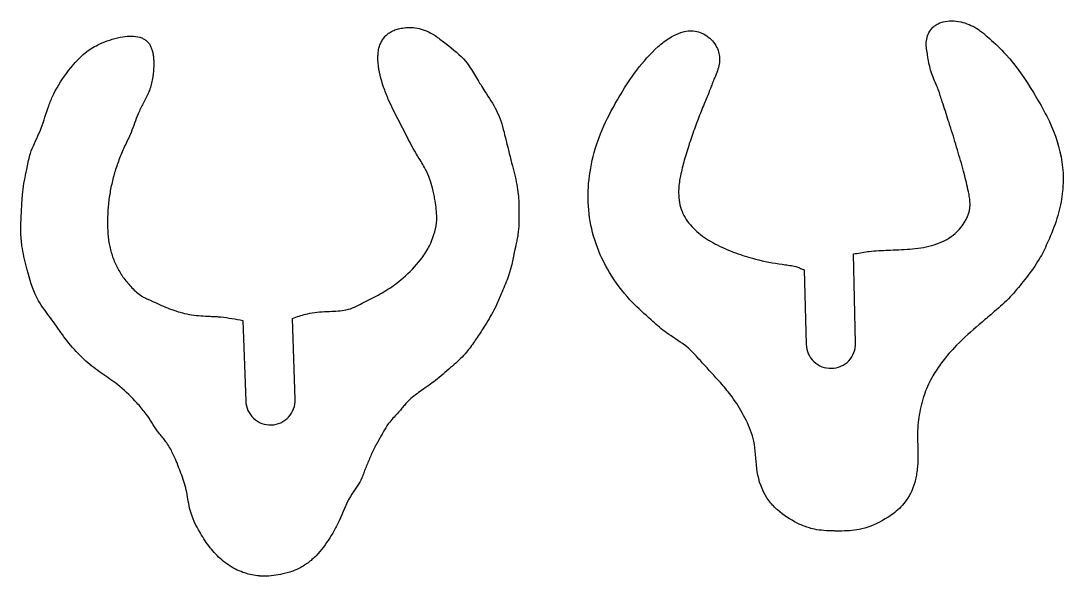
# Model space of a CAD drawing. Extents: x 0 to 940, y 0 to 559.
# Drawn here: x 125.4 to 251.9, y 10.3 to 77.7 of the extents above; entities that cross this region are included whole.
import ezdxf

# ---------------------------------------------------------------- set-up
doc = ezdxf.new("R2010")
doc.units = 0
doc.layers.add('CK_LEVEL_1', color=1, linetype='CONTINUOUS')

msp = doc.modelspace()

# ---------------------------------------------------------------- linework, layer by layer
at = {"layer": 'CK_LEVEL_1'}
for points in [[(224.75, 15.81), (224.67, 15.81), (224.59, 15.81), (224.5, 15.81), (224.42, 15.81), (224.34, 15.81), (224.26, 15.81), (224.18, 15.81), (224.1, 15.82), (224.02, 15.82), (223.73, 15.83), (223.44, 15.84), (223.16, 15.85), (222.87, 15.87), (222.58, 15.9), (222.3, 15.93), (222.02, 15.97), (221.74, 16.02), (221.46, 16.08), (221.29, 16.13), (221.12, 16.18), (220.95, 16.23), (220.78, 16.29), (220.61, 16.35), (220.45, 16.41), (220.28, 16.48), (220.11, 16.55), (219.95, 16.62), (219.63, 16.78), (219.31, 16.94), (218.99, 17.12), (218.69, 17.3), (218.38, 17.49), (218.09, 17.7), (217.8, 17.91), (217.52, 18.14), (217.25, 18.37), (217.12, 18.48), (216.99, 18.6), (216.87, 18.72), (216.74, 18.85), (216.63, 18.97), (216.51, 19.1), (216.4, 19.23), (216.29, 19.36), (216.18, 19.5), (215.94, 19.84), (215.72, 20.2), (215.52, 20.58), (215.35, 20.96), (215.2, 21.36), (215.06, 21.76), (214.95, 22.17), (214.85, 22.58), (214.78, 23), (214.72, 23.42), (214.67, 23.84), (214.63, 24.25), (214.6, 24.67), (214.57, 25.09), (214.53, 25.5), (214.48, 25.91), (214.42, 26.32), (214.35, 26.73), (214.27, 27.05), (214.18, 27.37), (214.08, 27.69), (213.96, 28.01), (213.84, 28.32), (213.71, 28.64), (213.57, 28.94), (213.43, 29.25), (213.27, 29.55), (213.12, 29.85), (212.96, 30.14), (212.8, 30.43), (212.63, 30.72), (212.46, 31), (212.28, 31.28), (212.09, 31.55), (211.9, 31.83), (211.71, 32.1), (211.56, 32.29), (211.41, 32.49), (211.26, 32.69), (211.1, 32.88), (210.94, 33.07), (210.79, 33.26), (210.62, 33.45), (210.46, 33.64), (210.3, 33.82), (210.03, 34.12), (209.76, 34.42), (209.5, 34.72), (209.23, 35.01), (208.95, 35.31), (208.68, 35.6), (208.41, 35.9), (208.14, 36.19), (207.87, 36.49), (207.7, 36.68), (207.52, 36.88), (207.34, 37.07), (207.17, 37.26), (206.99, 37.45), (206.8, 37.63), (206.62, 37.81), (206.42, 37.99), (206.23, 38.16), (205.97, 38.36), (205.7, 38.56), (205.43, 38.75), (205.15, 38.94), (204.87, 39.12), (204.59, 39.3), (204.31, 39.49), (204.04, 39.67), (203.76, 39.87), (203.55, 40.03), (203.33, 40.19), (203.12, 40.36), (202.92, 40.54), (202.71, 40.71), (202.51, 40.89), (202.31, 41.07), (202.1, 41.25), (201.9, 41.43), (201.61, 41.7), (201.32, 41.96), (201.02, 42.23), (200.73, 42.5), (200.45, 42.77), (200.16, 43.04), (199.88, 43.32), (199.6, 43.6), (199.33, 43.88), (198.98, 44.27), (198.65, 44.66), (198.32, 45.06), (198, 45.47), (197.7, 45.89), (197.4, 46.32), (197.12, 46.75), (196.85, 47.19), (196.59, 47.64), (196.36, 48.06), (196.14, 48.49), (195.93, 48.92), (195.73, 49.35), (195.54, 49.79), (195.37, 50.24), (195.21, 50.69), (195.05, 51.14), (194.92, 51.6), (194.79, 52.05), (194.69, 52.5), (194.59, 52.95), (194.5, 53.4), (194.43, 53.86), (194.37, 54.32), (194.32, 54.78), (194.28, 55.24), (194.26, 55.7), (194.24, 56.16), (194.24, 56.63), (194.26, 57.09), (194.28, 57.56), (194.31, 58.02), (194.36, 58.49), (194.41, 58.95), (194.48, 59.41), (194.56, 59.87), (194.65, 60.34), (194.75, 60.82), (194.86, 61.29), (194.99, 61.75), (195.12, 62.22), (195.27, 62.68), (195.42, 63.14), (195.59, 63.59), (195.76, 64.04), (195.95, 64.52), (196.16, 64.98), (196.37, 65.45), (196.6, 65.91), (196.83, 66.37), (197.06, 66.82), (197.31, 67.27), (197.55, 67.71), (197.81, 68.16), (198.02, 68.53), (198.24, 68.89), (198.46, 69.25), (198.68, 69.61), (198.91, 69.97), (199.15, 70.33), (199.38, 70.68), (199.63, 71.03), (199.87, 71.38), (200.16, 71.76), (200.46, 72.15), (200.76, 72.52), (201.07, 72.89), (201.39, 73.25), (201.72, 73.61), (202.06, 73.95), (202.4, 74.28), (202.76, 74.61), (202.92, 74.75), (203.09, 74.89), (203.26, 75.03), (203.44, 75.17), (203.61, 75.3), (203.8, 75.43), (203.98, 75.55), (204.17, 75.68), (204.36, 75.79), (204.63, 75.94), (204.92, 76.08), (205.2, 76.21), (205.49, 76.31), (205.79, 76.4), (206.09, 76.47), (206.39, 76.52), (206.7, 76.53), (207, 76.52), (207.22, 76.49), (207.43, 76.45), (207.64, 76.39), (207.85, 76.32), (208.06, 76.24), (208.26, 76.14), (208.45, 76.03), (208.64, 75.91), (208.82, 75.77), (209, 75.63), (209.17, 75.47), (209.33, 75.31), (209.47, 75.13), (209.61, 74.95), (209.73, 74.76), (209.84, 74.56), (209.94, 74.36), (210.02, 74.15), (210.07, 73.97), (210.12, 73.79), (210.15, 73.61), (210.18, 73.42), (210.19, 73.23), (210.2, 73.05), (210.19, 72.86), (210.18, 72.68), (210.15, 72.49), (210.11, 72.28), (210.06, 72.07), (210, 71.86), (209.93, 71.65), (209.85, 71.45), (209.77, 71.25), (209.69, 71.04), (209.61, 70.84), (209.52, 70.64), (209.47, 70.5), (209.41, 70.36), (209.36, 70.22), (209.3, 70.08), (209.25, 69.94), (209.19, 69.8), (209.14, 69.66), (209.09, 69.52), (209.03, 69.38), (208.95, 69.19), (208.88, 69), (208.8, 68.8), (208.72, 68.61), (208.64, 68.42), (208.56, 68.23), (208.48, 68.04), (208.4, 67.85), (208.33, 67.66), (208.23, 67.43), (208.14, 67.2), (208.05, 66.97), (207.96, 66.74), (207.87, 66.51), (207.78, 66.28), (207.69, 66.05), (207.6, 65.82), (207.52, 65.58), (207.42, 65.33), (207.33, 65.08), (207.24, 64.83), (207.14, 64.58), (207.05, 64.33), (206.96, 64.08), (206.88, 63.83), (206.79, 63.58), (206.7, 63.33), (206.62, 63.08), (206.53, 62.83), (206.45, 62.57), (206.37, 62.32), (206.29, 62.07), (206.21, 61.82), (206.13, 61.56), (206.06, 61.31), (205.98, 61.05), (205.92, 60.82), (205.85, 60.59), (205.79, 60.35), (205.73, 60.12), (205.67, 59.88), (205.61, 59.65), (205.56, 59.41), (205.51, 59.17), (205.46, 58.93), (205.42, 58.73), (205.39, 58.54), (205.35, 58.34), (205.32, 58.14), (205.3, 57.94), (205.27, 57.74), (205.26, 57.54), (205.24, 57.33), (205.23, 57.13), (205.23, 56.84), (205.24, 56.56), (205.26, 56.27), (205.29, 55.98), (205.33, 55.7), (205.39, 55.42), (205.46, 55.14), (205.55, 54.87), (205.65, 54.6), (205.76, 54.35), (205.88, 54.1), (206.01, 53.86), (206.16, 53.63), (206.32, 53.4), (206.48, 53.18), (206.66, 52.97), (206.84, 52.76), (207.03, 52.56), (207.24, 52.36), (207.46, 52.16), (207.68, 51.97), (207.9, 51.79), (208.14, 51.62), (208.37, 51.45), (208.61, 51.28), (208.86, 51.13), (209.11, 50.98), (209.37, 50.82), (209.64, 50.67), (209.91, 50.53), (210.18, 50.39), (210.46, 50.26), (210.74, 50.13), (211.02, 50.01), (211.3, 49.89), (211.59, 49.78), (211.87, 49.67), (212.15, 49.56), (212.44, 49.46), (212.73, 49.36), (213.01, 49.26), (213.3, 49.17), (213.59, 49.08), (213.89, 49), (214.18, 48.92), (214.58, 48.81), (214.97, 48.71), (215.37, 48.62), (215.77, 48.54), (216.18, 48.46), (216.58, 48.38), (216.98, 48.31), (217.39, 48.25), (217.8, 48.19), (217.99, 48.17), (218.17, 48.14), (218.36, 48.12), (218.54, 48.09), (218.73, 48.06), (218.91, 48.03), (219.09, 47.99), (219.27, 47.95), (219.45, 47.9), (219.57, 47.86), (219.69, 47.82), (219.8, 47.78), (219.92, 47.74), (220.03, 47.69), (220.14, 47.65), (220.26, 47.6), (220.37, 47.55), (220.48, 47.5), (220.71, 38.48, 0.414214), (223.78, 35.56, 0.414214), (226.71, 38.63), (226.44, 49.44), (226.65, 49.48), (226.87, 49.51), (227.08, 49.55), (227.29, 49.59), (227.51, 49.62), (227.72, 49.66), (227.93, 49.69), (228.15, 49.72), (228.36, 49.75), (228.65, 49.78), (228.93, 49.81), (229.22, 49.83), (229.51, 49.85), (229.79, 49.87), (230.08, 49.88), (230.37, 49.89), (230.65, 49.91), (230.94, 49.92), (231.28, 49.93), (231.61, 49.95), (231.95, 49.96), (232.28, 49.98), (232.61, 49.99), (232.95, 50.02), (233.28, 50.04), (233.62, 50.07), (233.95, 50.11), (234.29, 50.15), (234.62, 50.19), (234.95, 50.24), (235.28, 50.31), (235.61, 50.38), (235.94, 50.46), (236.26, 50.55), (236.58, 50.66), (236.89, 50.78), (237.19, 50.9), (237.47, 51.04), (237.76, 51.19), (238.03, 51.36), (238.3, 51.54), (238.56, 51.73), (238.8, 51.94), (239.04, 52.16), (239.27, 52.39), (239.51, 52.68), (239.74, 52.99), (239.94, 53.31), (240.13, 53.64), (240.28, 53.98), (240.41, 54.33), (240.51, 54.69), (240.57, 55.05), (240.6, 55.42), (240.6, 55.59), (240.59, 55.77), (240.58, 55.94), (240.56, 56.12), (240.53, 56.3), (240.5, 56.47), (240.47, 56.65), (240.44, 56.82), (240.4, 56.99), (240.34, 57.27), (240.28, 57.55), (240.21, 57.83), (240.15, 58.1), (240.08, 58.38), (240.02, 58.65), (239.95, 58.93), (239.88, 59.2), (239.8, 59.47), (239.72, 59.8), (239.63, 60.13), (239.54, 60.46), (239.44, 60.78), (239.35, 61.11), (239.25, 61.44), (239.16, 61.77), (239.06, 62.09), (238.97, 62.42), (238.87, 62.75), (238.77, 63.08), (238.67, 63.41), (238.57, 63.74), (238.47, 64.07), (238.36, 64.4), (238.26, 64.72), (238.16, 65.05), (238.05, 65.38), (237.96, 65.66), (237.87, 65.94), (237.78, 66.22), (237.69, 66.5), (237.6, 66.79), (237.5, 67.07), (237.41, 67.35), (237.32, 67.63), (237.23, 67.91), (237.17, 68.1), (237.11, 68.28), (237.05, 68.47), (236.99, 68.65), (236.93, 68.84), (236.87, 69.02), (236.81, 69.21), (236.74, 69.39), (236.67, 69.57), (236.58, 69.79), (236.49, 70.01), (236.39, 70.23), (236.3, 70.45), (236.21, 70.66), (236.11, 70.88), (236.03, 71.1), (235.95, 71.32), (235.87, 71.55), (235.81, 71.76), (235.75, 71.98), (235.7, 72.2), (235.65, 72.43), (235.6, 72.65), (235.56, 72.88), (235.52, 73.1), (235.49, 73.33), (235.45, 73.55), (235.42, 73.75), (235.38, 73.94), (235.35, 74.14), (235.33, 74.33), (235.31, 74.52), (235.29, 74.72), (235.29, 74.91), (235.29, 75.11), (235.31, 75.3), (235.34, 75.51), (235.39, 75.71), (235.45, 75.91), (235.52, 76.11), (235.61, 76.3), (235.71, 76.48), (235.83, 76.65), (235.95, 76.81), (236.1, 76.96), (236.19, 77.04), (236.29, 77.12), (236.39, 77.19), (236.49, 77.26), (236.6, 77.33), (236.71, 77.38), (236.83, 77.44), (236.95, 77.48), (237.06, 77.53), (237.32, 77.61), (237.58, 77.67), (237.85, 77.71), (238.11, 77.73), (238.38, 77.74), (238.66, 77.73), (238.93, 77.7), (239.19, 77.66), (239.46, 77.61), (239.72, 77.55), (239.97, 77.48), (240.22, 77.39), (240.47, 77.29), (240.71, 77.19), (240.95, 77.07), (241.18, 76.95), (241.41, 76.81), (241.63, 76.67), (241.75, 76.58), (241.87, 76.5), (241.99, 76.41), (242.11, 76.32), (242.22, 76.22), (242.34, 76.13), (242.45, 76.03), (242.56, 75.93), (242.68, 75.84), (242.94, 75.61), (243.2, 75.37), (243.46, 75.14), (243.71, 74.9), (243.97, 74.66), (244.22, 74.41), (244.46, 74.16), (244.7, 73.91), (244.94, 73.66), (245.41, 73.12), (245.86, 72.57), (246.3, 72), (246.72, 71.42), (247.13, 70.84), (247.53, 70.24), (247.91, 69.64), (248.29, 69.03), (248.66, 68.41), (248.84, 68.1), (249.03, 67.78), (249.21, 67.46), (249.39, 67.15), (249.56, 66.83), (249.73, 66.5), (249.9, 66.18), (250.06, 65.85), (250.22, 65.52), (250.49, 64.93), (250.73, 64.33), (250.96, 63.72), (251.17, 63.1), (251.35, 62.47), (251.51, 61.84), (251.64, 61.21), (251.75, 60.57), (251.83, 59.92), (251.86, 59.61), (251.88, 59.29), (251.89, 58.97), (251.9, 58.66), (251.89, 58.34), (251.89, 58.02), (251.87, 57.71), (251.85, 57.39), (251.82, 57.08), (251.79, 56.74), (251.74, 56.41), (251.69, 56.08), (251.64, 55.75), (251.57, 55.42), (251.5, 55.09), (251.42, 54.77), (251.34, 54.44), (251.25, 54.12), (251.14, 53.76), (251.03, 53.41), (250.91, 53.06), (250.78, 52.71), (250.65, 52.36), (250.51, 52.01), (250.37, 51.67), (250.23, 51.33), (250.08, 50.98), (249.97, 50.74), (249.85, 50.49), (249.74, 50.24), (249.62, 50), (249.5, 49.75), (249.38, 49.51), (249.25, 49.27), (249.12, 49.04), (248.98, 48.8), (248.8, 48.52), (248.62, 48.23), (248.44, 47.95), (248.25, 47.68), (248.05, 47.41), (247.85, 47.14), (247.65, 46.87), (247.44, 46.6), (247.24, 46.33), (247.05, 46.09), (246.86, 45.85), (246.67, 45.62), (246.48, 45.38), (246.29, 45.15), (246.09, 44.91), (245.89, 44.69), (245.69, 44.46), (245.48, 44.24), (245.25, 44), (245.02, 43.77), (244.78, 43.54), (244.54, 43.31), (244.29, 43.09), (244.04, 42.87), (243.79, 42.66), (243.54, 42.44), (243.29, 42.22), (243.11, 42.07), (242.94, 41.92), (242.76, 41.77), (242.58, 41.62), (242.4, 41.47), (242.23, 41.32), (242.05, 41.17), (241.87, 41.02), (241.7, 40.87), (241.34, 40.57), (241, 40.26), (240.65, 39.96), (240.31, 39.65), (239.97, 39.33), (239.63, 39.01), (239.3, 38.69), (238.97, 38.36), (238.65, 38.03), (238.5, 37.86), (238.34, 37.69), (238.18, 37.51), (238.03, 37.34), (237.88, 37.16), (237.73, 36.98), (237.58, 36.8), (237.44, 36.62), (237.29, 36.43), (237.15, 36.24), (237.01, 36.05), (236.87, 35.86), (236.73, 35.66), (236.6, 35.46), (236.47, 35.26), (236.34, 35.06), (236.21, 34.86), (236.09, 34.65), (235.95, 34.4), (235.81, 34.14), (235.68, 33.88), (235.55, 33.62), (235.43, 33.35), (235.31, 33.09), (235.2, 32.82), (235.1, 32.54), (235.01, 32.27), (234.96, 32.12), (234.91, 31.96), (234.86, 31.81), (234.82, 31.66), (234.78, 31.5), (234.74, 31.35), (234.7, 31.19), (234.66, 31.03), (234.63, 30.88), (234.56, 30.56), (234.49, 30.25), (234.44, 29.93), (234.39, 29.61), (234.34, 29.3), (234.3, 28.98), (234.27, 28.66), (234.25, 28.34), (234.23, 28.02), (234.22, 27.87), (234.22, 27.72), (234.22, 27.57), (234.22, 27.43), (234.22, 27.28), (234.22, 27.13), (234.22, 26.98), (234.22, 26.83), (234.23, 26.68), (234.24, 26.31), (234.24, 25.93), (234.25, 25.56), (234.26, 25.18), (234.26, 24.81), (234.25, 24.43), (234.24, 24.06), (234.22, 23.69), (234.18, 23.32), (234.16, 23.14), (234.14, 22.96), (234.11, 22.78), (234.08, 22.6), (234.05, 22.42), (234.02, 22.25), (233.98, 22.07), (233.93, 21.9), (233.88, 21.72), (233.78, 21.38), (233.66, 21.04), (233.52, 20.71), (233.37, 20.38), (233.2, 20.07), (233.02, 19.76), (232.82, 19.46), (232.6, 19.18), (232.37, 18.91), (232.2, 18.73), (232.03, 18.55), (231.84, 18.38), (231.65, 18.22), (231.46, 18.06), (231.26, 17.91), (231.05, 17.76), (230.85, 17.62), (230.64, 17.48), (230.3, 17.28), (229.97, 17.08), (229.62, 16.89), (229.27, 16.72), (228.92, 16.56), (228.56, 16.41), (228.19, 16.28), (227.82, 16.16), (227.45, 16.07), (227.16, 16), (226.86, 15.95), (226.56, 15.91), (226.26, 15.87), (225.96, 15.85), (225.66, 15.83), (225.36, 15.82), (225.05, 15.81), (224.75, 15.81)], [(154.34, 10.36), (154.12, 10.38), (153.89, 10.41), (153.67, 10.45), (153.45, 10.49), (153.23, 10.54), (153.01, 10.59), (152.79, 10.65), (152.58, 10.72), (152.36, 10.79), (152.13, 10.88), (151.9, 10.98), (151.67, 11.08), (151.45, 11.19), (151.23, 11.31), (151.01, 11.43), (150.8, 11.56), (150.59, 11.7), (150.39, 11.84), (150.18, 11.99), (149.98, 12.15), (149.79, 12.31), (149.6, 12.48), (149.41, 12.65), (149.23, 12.83), (149.05, 13.01), (148.88, 13.2), (148.71, 13.39), (148.54, 13.59), (148.38, 13.79), (148.22, 14), (148.06, 14.21), (147.91, 14.43), (147.77, 14.64), (147.62, 14.86), (147.48, 15.09), (147.34, 15.31), (147.15, 15.63), (146.97, 15.96), (146.79, 16.28), (146.62, 16.61), (146.46, 16.95), (146.32, 17.29), (146.18, 17.63), (146.06, 17.98), (145.96, 18.33), (145.89, 18.6), (145.84, 18.87), (145.78, 19.15), (145.73, 19.42), (145.69, 19.69), (145.64, 19.97), (145.59, 20.24), (145.54, 20.51), (145.48, 20.78), (145.42, 21.05), (145.35, 21.31), (145.27, 21.56), (145.19, 21.82), (145.11, 22.08), (145.02, 22.33), (144.93, 22.58), (144.83, 22.84), (144.74, 23.09), (144.65, 23.33), (144.55, 23.58), (144.46, 23.82), (144.36, 24.07), (144.26, 24.31), (144.16, 24.55), (144.05, 24.79), (143.95, 25.03), (143.83, 25.26), (143.75, 25.42), (143.67, 25.58), (143.59, 25.74), (143.5, 25.89), (143.41, 26.05), (143.32, 26.2), (143.22, 26.35), (143.12, 26.5), (143.02, 26.64), (142.93, 26.77), (142.84, 26.89), (142.74, 27.01), (142.64, 27.13), (142.54, 27.25), (142.45, 27.36), (142.35, 27.48), (142.25, 27.6), (142.16, 27.72), (141.97, 27.97), (141.8, 28.22), (141.63, 28.47), (141.46, 28.72), (141.3, 28.98), (141.13, 29.24), (140.97, 29.49), (140.8, 29.74), (140.62, 29.99), (140.5, 30.15), (140.38, 30.31), (140.26, 30.46), (140.14, 30.62), (140.01, 30.77), (139.88, 30.92), (139.75, 31.07), (139.62, 31.21), (139.49, 31.36), (139.24, 31.62), (139, 31.88), (138.75, 32.14), (138.5, 32.39), (138.24, 32.64), (137.98, 32.88), (137.71, 33.12), (137.44, 33.35), (137.17, 33.57), (136.93, 33.75), (136.7, 33.92), (136.46, 34.09), (136.21, 34.26), (135.97, 34.43), (135.73, 34.59), (135.49, 34.76), (135.24, 34.93), (135, 35.1), (134.75, 35.28), (134.5, 35.46), (134.26, 35.65), (134.01, 35.84), (133.77, 36.04), (133.54, 36.24), (133.31, 36.44), (133.08, 36.65), (132.85, 36.86), (132.61, 37.1), (132.37, 37.34), (132.14, 37.59), (131.91, 37.84), (131.69, 38.1), (131.47, 38.35), (131.25, 38.62), (131.04, 38.88), (130.83, 39.15), (130.64, 39.4), (130.46, 39.66), (130.27, 39.91), (130.09, 40.17), (129.91, 40.42), (129.73, 40.68), (129.54, 40.94), (129.36, 41.19), (129.17, 41.45), (128.99, 41.7), (128.79, 41.95), (128.6, 42.21), (128.42, 42.46), (128.23, 42.72), (128.05, 42.97), (127.87, 43.24), (127.71, 43.5), (127.55, 43.77), (127.34, 44.16), (127.15, 44.56), (126.98, 44.97), (126.82, 45.38), (126.68, 45.8), (126.54, 46.23), (126.41, 46.66), (126.29, 47.09), (126.18, 47.52), (126.09, 47.84), (126.01, 48.16), (125.93, 48.48), (125.85, 48.8), (125.78, 49.12), (125.71, 49.44), (125.65, 49.76), (125.59, 50.09), (125.54, 50.41), (125.52, 50.63), (125.49, 50.85), (125.47, 51.07), (125.45, 51.29), (125.44, 51.52), (125.42, 51.74), (125.42, 51.96), (125.41, 52.18), (125.41, 52.4), (125.41, 52.68), (125.41, 52.97), (125.42, 53.25), (125.43, 53.53), (125.45, 53.81), (125.46, 54.09), (125.48, 54.38), (125.49, 54.66), (125.5, 54.94), (125.51, 55.13), (125.52, 55.32), (125.53, 55.51), (125.54, 55.69), (125.55, 55.88), (125.56, 56.07), (125.57, 56.26), (125.59, 56.45), (125.6, 56.64), (125.64, 56.98), (125.69, 57.32), (125.74, 57.66), (125.79, 58), (125.85, 58.34), (125.92, 58.68), (125.98, 59.02), (126.05, 59.36), (126.12, 59.7), (126.16, 59.92), (126.21, 60.13), (126.25, 60.35), (126.3, 60.57), (126.34, 60.79), (126.4, 61.01), (126.45, 61.22), (126.51, 61.44), (126.58, 61.65), (126.68, 61.96), (126.8, 62.26), (126.93, 62.56), (127.06, 62.86), (127.2, 63.16), (127.34, 63.46), (127.47, 63.76), (127.61, 64.06), (127.74, 64.36), (127.87, 64.69), (127.99, 65.03), (128.11, 65.37), (128.22, 65.71), (128.33, 66.05), (128.44, 66.4), (128.55, 66.74), (128.67, 67.08), (128.79, 67.42), (128.85, 67.59), (128.91, 67.75), (128.98, 67.92), (129.04, 68.08), (129.11, 68.24), (129.18, 68.41), (129.25, 68.57), (129.33, 68.73), (129.4, 68.89), (129.59, 69.26), (129.8, 69.62), (130.01, 69.98), (130.23, 70.34), (130.47, 70.68), (130.71, 71.03), (130.96, 71.36), (131.21, 71.7), (131.48, 72.03), (131.65, 72.24), (131.83, 72.46), (132.01, 72.67), (132.2, 72.88), (132.39, 73.08), (132.59, 73.28), (132.79, 73.47), (132.99, 73.66), (133.21, 73.84), (133.39, 73.98), (133.58, 74.12), (133.77, 74.25), (133.96, 74.37), (134.16, 74.5), (134.36, 74.61), (134.57, 74.72), (134.77, 74.83), (134.98, 74.93), (135.28, 75.07), (135.58, 75.19), (135.88, 75.31), (136.19, 75.41), (136.5, 75.51), (136.82, 75.59), (137.14, 75.67), (137.46, 75.74), (137.79, 75.79), (138.05, 75.83), (138.31, 75.86), (138.57, 75.88), (138.83, 75.88), (139.09, 75.88), (139.34, 75.85), (139.59, 75.81), (139.84, 75.75), (140.08, 75.66), (140.18, 75.62), (140.27, 75.57), (140.37, 75.52), (140.46, 75.46), (140.55, 75.4), (140.63, 75.34), (140.71, 75.27), (140.79, 75.2), (140.86, 75.12), (140.93, 75.03), (141, 74.95), (141.05, 74.85), (141.11, 74.76), (141.16, 74.66), (141.2, 74.56), (141.24, 74.45), (141.28, 74.35), (141.32, 74.24), (141.35, 74.13), (141.38, 74.01), (141.41, 73.89), (141.43, 73.77), (141.45, 73.65), (141.47, 73.53), (141.49, 73.41), (141.5, 73.29), (141.51, 73.17), (141.52, 73.04), (141.53, 72.91), (141.53, 72.78), (141.53, 72.65), (141.54, 72.53), (141.53, 72.4), (141.53, 72.27), (141.53, 72.14), (141.52, 72.01), (141.52, 71.89), (141.51, 71.77), (141.5, 71.65), (141.49, 71.53), (141.48, 71.4), (141.46, 71.28), (141.45, 71.16), (141.43, 71.04), (141.42, 70.92), (141.39, 70.74), (141.35, 70.55), (141.32, 70.37), (141.28, 70.19), (141.23, 70.01), (141.18, 69.83), (141.13, 69.65), (141.07, 69.48), (141.01, 69.3), (140.95, 69.14), (140.88, 68.98), (140.81, 68.82), (140.74, 68.66), (140.66, 68.5), (140.59, 68.34), (140.51, 68.18), (140.43, 68.03), (140.35, 67.87), (140.26, 67.71), (140.18, 67.56), (140.1, 67.4), (140.02, 67.24), (139.94, 67.08), (139.86, 66.92), (139.79, 66.76), (139.71, 66.6), (139.64, 66.44), (139.52, 66.16), (139.41, 65.88), (139.31, 65.6), (139.2, 65.32), (139.1, 65.04), (139, 64.75), (138.89, 64.47), (138.78, 64.19), (138.67, 63.92), (138.58, 63.72), (138.5, 63.53), (138.41, 63.34), (138.31, 63.16), (138.22, 62.97), (138.13, 62.78), (138.04, 62.59), (137.95, 62.4), (137.86, 62.21), (137.78, 62.02), (137.69, 61.83), (137.61, 61.64), (137.54, 61.45), (137.46, 61.26), (137.39, 61.07), (137.31, 60.87), (137.24, 60.68), (137.17, 60.48), (137.11, 60.29), (137.04, 60.09), (136.98, 59.9), (136.91, 59.7), (136.85, 59.51), (136.79, 59.31), (136.74, 59.11), (136.68, 58.92), (136.62, 58.72), (136.57, 58.52), (136.52, 58.32), (136.47, 58.12), (136.43, 57.92), (136.38, 57.72), (136.34, 57.52), (136.3, 57.32), (136.26, 57.11), (136.23, 56.91), (136.19, 56.7), (136.16, 56.5), (136.13, 56.29), (136.1, 56.08), (136.07, 55.88), (136.05, 55.67), (136.03, 55.46), (136.01, 55.25), (135.99, 55.05), (135.98, 54.83), (135.96, 54.62), (135.95, 54.4), (135.95, 54.19), (135.94, 53.98), (135.94, 53.76), (135.94, 53.55), (135.93, 53.33), (135.94, 53.12), (135.94, 52.93), (135.94, 52.74), (135.94, 52.55), (135.95, 52.36), (135.96, 52.18), (135.97, 51.99), (135.98, 51.8), (136, 51.61), (136.01, 51.42), (136.04, 51.24), (136.06, 51.06), (136.09, 50.87), (136.12, 50.69), (136.16, 50.51), (136.2, 50.33), (136.24, 50.15), (136.28, 49.97), (136.33, 49.79), (136.38, 49.61), (136.43, 49.44), (136.49, 49.26), (136.55, 49.09), (136.61, 48.92), (136.68, 48.74), (136.74, 48.57), (136.81, 48.41), (136.89, 48.24), (136.97, 48.07), (137.05, 47.9), (137.13, 47.74), (137.22, 47.58), (137.31, 47.42), (137.4, 47.26), (137.49, 47.1), (137.59, 46.95), (137.69, 46.79), (137.8, 46.64), (137.91, 46.49), (138.02, 46.34), (138.14, 46.19), (138.26, 46.05), (138.38, 45.9), (138.5, 45.76), (138.63, 45.62), (138.75, 45.48), (138.89, 45.34), (139.03, 45.2), (139.16, 45.06), (139.31, 44.92), (139.45, 44.79), (139.6, 44.67), (139.75, 44.55), (139.91, 44.43), (140.07, 44.33), (140.17, 44.27), (140.27, 44.21), (140.38, 44.16), (140.48, 44.11), (140.59, 44.06), (140.69, 44.01), (140.8, 43.96), (140.9, 43.91), (141.01, 43.86), (141.25, 43.75), (141.5, 43.64), (141.74, 43.53), (141.98, 43.42), (142.23, 43.31), (142.47, 43.2), (142.72, 43.1), (142.96, 42.99), (143.21, 42.89), (143.46, 42.79), (143.72, 42.7), (143.97, 42.6), (144.23, 42.52), (144.49, 42.43), (144.75, 42.36), (145.02, 42.29), (145.28, 42.22), (145.55, 42.16), (145.83, 42.11), (146.11, 42.06), (146.4, 42.03), (146.68, 41.99), (146.97, 41.97), (147.26, 41.94), (147.54, 41.92), (147.83, 41.9), (148.12, 41.89), (148.26, 41.88), (148.39, 41.88), (148.53, 41.87), (148.67, 41.86), (148.81, 41.86), (148.94, 41.85), (149.08, 41.84), (149.22, 41.83), (149.35, 41.82), (149.69, 41.79), (150.03, 41.75), (150.36, 41.71), (150.7, 41.66), (151.03, 41.6), (151.36, 41.55), (151.7, 41.49), (152.03, 41.43), (152.36, 41.37), (152.7, 31.58, 0.414214), (155.8, 28.69, 0.414214), (158.7, 31.79), (158.36, 41.62), (158.56, 41.69), (158.77, 41.76), (158.97, 41.83), (159.17, 41.9), (159.37, 41.96), (159.57, 42.02), (159.78, 42.08), (159.98, 42.14), (160.19, 42.18), (160.48, 42.24), (160.77, 42.29), (161.07, 42.34), (161.37, 42.37), (161.67, 42.4), (161.97, 42.42), (162.27, 42.44), (162.57, 42.45), (162.88, 42.47), (163.13, 42.48), (163.39, 42.49), (163.64, 42.5), (163.9, 42.52), (164.15, 42.55), (164.41, 42.58), (164.65, 42.62), (164.9, 42.67), (165.15, 42.73), (165.4, 42.8), (165.64, 42.89), (165.89, 42.99), (166.13, 43.09), (166.37, 43.21), (166.61, 43.33), (166.84, 43.45), (167.08, 43.57), (167.31, 43.7), (167.56, 43.82), (167.8, 43.95), (168.04, 44.07), (168.28, 44.2), (168.53, 44.33), (168.76, 44.45), (169, 44.59), (169.24, 44.72), (169.47, 44.86), (169.71, 45), (169.94, 45.15), (170.18, 45.3), (170.41, 45.45), (170.63, 45.61), (170.86, 45.78), (171.08, 45.95), (171.3, 46.12), (171.52, 46.29), (171.81, 46.54), (172.1, 46.79), (172.38, 47.05), (172.65, 47.31), (172.92, 47.58), (173.18, 47.86), (173.43, 48.15), (173.68, 48.44), (173.92, 48.74), (174.05, 48.92), (174.18, 49.1), (174.31, 49.28), (174.43, 49.47), (174.55, 49.66), (174.67, 49.85), (174.78, 50.05), (174.89, 50.24), (174.99, 50.44), (175.15, 50.77), (175.29, 51.11), (175.42, 51.44), (175.54, 51.79), (175.64, 52.14), (175.72, 52.49), (175.79, 52.85), (175.84, 53.2), (175.87, 53.56), (175.88, 53.82), (175.87, 54.08), (175.86, 54.34), (175.85, 54.59), (175.82, 54.85), (175.79, 55.11), (175.76, 55.37), (175.72, 55.63), (175.68, 55.88), (175.65, 56.06), (175.62, 56.23), (175.59, 56.4), (175.56, 56.57), (175.53, 56.74), (175.49, 56.91), (175.45, 57.08), (175.41, 57.25), (175.37, 57.42), (175.29, 57.71), (175.21, 58), (175.11, 58.29), (175.01, 58.58), (174.9, 58.86), (174.79, 59.14), (174.66, 59.41), (174.53, 59.69), (174.39, 59.95), (174.29, 60.13), (174.19, 60.31), (174.08, 60.49), (173.97, 60.67), (173.86, 60.85), (173.75, 61.02), (173.64, 61.2), (173.53, 61.37), (173.42, 61.55), (173.22, 61.9), (173.02, 62.24), (172.83, 62.6), (172.64, 62.95), (172.45, 63.31), (172.27, 63.66), (172.09, 64.02), (171.91, 64.38), (171.72, 64.74), (171.54, 65.1), (171.35, 65.47), (171.16, 65.83), (170.97, 66.19), (170.79, 66.56), (170.6, 66.93), (170.42, 67.29), (170.25, 67.67), (170.08, 68.04), (170, 68.22), (169.93, 68.4), (169.85, 68.58), (169.78, 68.77), (169.7, 68.95), (169.63, 69.14), (169.56, 69.32), (169.5, 69.51), (169.43, 69.7), (169.31, 70.05), (169.2, 70.41), (169.1, 70.77), (169, 71.14), (168.92, 71.5), (168.85, 71.87), (168.8, 72.24), (168.76, 72.62), (168.74, 72.99), (168.74, 73.15), (168.74, 73.31), (168.74, 73.47), (168.75, 73.62), (168.76, 73.78), (168.78, 73.94), (168.81, 74.1), (168.83, 74.25), (168.87, 74.41), (168.9, 74.54), (168.94, 74.67), (168.99, 74.81), (169.04, 74.94), (169.1, 75.06), (169.16, 75.19), (169.22, 75.31), (169.29, 75.43), (169.37, 75.55), (169.45, 75.65), (169.54, 75.76), (169.63, 75.86), (169.72, 75.96), (169.82, 76.05), (169.93, 76.14), (170.04, 76.22), (170.15, 76.3), (170.26, 76.37), (170.39, 76.44), (170.53, 76.51), (170.67, 76.57), (170.81, 76.63), (170.95, 76.68), (171.1, 76.72), (171.25, 76.76), (171.4, 76.8), (171.55, 76.83), (171.74, 76.86), (171.92, 76.89), (172.11, 76.91), (172.3, 76.92), (172.49, 76.93), (172.68, 76.93), (172.87, 76.92), (173.06, 76.91), (173.25, 76.89), (173.5, 76.85), (173.75, 76.8), (174, 76.74), (174.24, 76.66), (174.48, 76.58), (174.72, 76.48), (174.95, 76.37), (175.18, 76.26), (175.4, 76.13), (175.55, 76.04), (175.7, 75.94), (175.84, 75.84), (175.99, 75.73), (176.13, 75.62), (176.27, 75.51), (176.41, 75.4), (176.55, 75.29), (176.69, 75.18), (177.01, 74.93), (177.33, 74.69), (177.64, 74.44), (177.96, 74.19), (178.27, 73.93), (178.57, 73.67), (178.86, 73.39), (179.13, 73.11), (179.4, 72.81), (179.54, 72.62), (179.68, 72.43), (179.82, 72.24), (179.95, 72.04), (180.08, 71.84), (180.21, 71.64), (180.33, 71.44), (180.46, 71.23), (180.58, 71.03), (180.71, 70.82), (180.83, 70.61), (180.96, 70.4), (181.08, 70.19), (181.21, 69.99), (181.34, 69.78), (181.47, 69.57), (181.6, 69.37), (181.73, 69.16), (181.91, 68.88), (182.09, 68.59), (182.28, 68.31), (182.46, 68.02), (182.64, 67.74), (182.81, 67.45), (182.97, 67.15), (183.13, 66.85), (183.27, 66.55), (183.41, 66.23), (183.54, 65.91), (183.65, 65.58), (183.76, 65.24), (183.86, 64.9), (183.95, 64.56), (184.04, 64.22), (184.12, 63.88), (184.21, 63.54), (184.3, 63.16), (184.4, 62.78), (184.49, 62.4), (184.58, 62.02), (184.68, 61.64), (184.77, 61.26), (184.87, 60.88), (184.97, 60.51), (185.06, 60.13), (185.15, 59.81), (185.23, 59.49), (185.31, 59.17), (185.38, 58.85), (185.46, 58.53), (185.53, 58.21), (185.59, 57.89), (185.65, 57.57), (185.69, 57.25), (185.73, 56.98), (185.76, 56.71), (185.78, 56.45), (185.8, 56.18), (185.82, 55.91), (185.83, 55.64), (185.84, 55.37), (185.85, 55.1), (185.85, 54.83), (185.86, 54.49), (185.86, 54.15), (185.86, 53.81), (185.86, 53.47), (185.85, 53.13), (185.83, 52.79), (185.8, 52.45), (185.77, 52.11), (185.72, 51.78), (185.7, 51.62), (185.67, 51.47), (185.64, 51.32), (185.61, 51.17), (185.58, 51.02), (185.55, 50.86), (185.52, 50.71), (185.49, 50.56), (185.46, 50.41), (185.37, 50), (185.29, 49.6), (185.21, 49.19), (185.12, 48.78), (185.03, 48.38), (184.94, 47.98), (184.83, 47.58), (184.72, 47.18), (184.59, 46.79), (184.51, 46.54), (184.41, 46.29), (184.32, 46.05), (184.22, 45.8), (184.11, 45.56), (184.01, 45.32), (183.9, 45.07), (183.8, 44.83), (183.69, 44.59), (183.61, 44.4), (183.53, 44.21), (183.45, 44.02), (183.37, 43.83), (183.29, 43.64), (183.21, 43.45), (183.12, 43.27), (183.04, 43.08), (182.95, 42.9), (182.81, 42.63), (182.67, 42.36), (182.52, 42.1), (182.37, 41.83), (182.22, 41.57), (182.06, 41.31), (181.9, 41.06), (181.74, 40.8), (181.58, 40.54), (181.47, 40.37), (181.36, 40.19), (181.25, 40.02), (181.13, 39.84), (181.02, 39.66), (180.91, 39.49), (180.79, 39.32), (180.68, 39.14), (180.56, 38.97), (180.45, 38.8), (180.34, 38.64), (180.23, 38.47), (180.11, 38.31), (179.99, 38.14), (179.87, 37.98), (179.75, 37.83), (179.63, 37.67), (179.5, 37.52), (179.32, 37.32), (179.14, 37.12), (178.96, 36.93), (178.77, 36.74), (178.57, 36.56), (178.38, 36.38), (178.18, 36.2), (177.98, 36.02), (177.78, 35.84), (177.56, 35.64), (177.33, 35.44), (177.11, 35.24), (176.88, 35.04), (176.65, 34.84), (176.42, 34.65), (176.19, 34.46), (175.95, 34.27), (175.72, 34.08), (175.52, 33.93), (175.31, 33.78), (175.11, 33.63), (174.9, 33.48), (174.7, 33.34), (174.49, 33.19), (174.28, 33.05), (174.08, 32.9), (173.87, 32.75), (173.68, 32.62), (173.49, 32.48), (173.3, 32.33), (173.11, 32.19), (172.93, 32.04), (172.75, 31.89), (172.57, 31.73), (172.4, 31.57), (172.24, 31.4), (172.14, 31.29), (172.04, 31.17), (171.95, 31.06), (171.85, 30.95), (171.76, 30.83), (171.66, 30.71), (171.57, 30.6), (171.47, 30.48), (171.37, 30.37), (171.24, 30.22), (171.11, 30.07), (170.97, 29.93), (170.83, 29.78), (170.7, 29.64), (170.56, 29.49), (170.43, 29.34), (170.3, 29.19), (170.18, 29.04), (170, 28.81), (169.84, 28.57), (169.68, 28.33), (169.53, 28.08), (169.39, 27.83), (169.25, 27.58), (169.11, 27.32), (168.97, 27.07), (168.83, 26.81), (168.77, 26.71), (168.71, 26.61), (168.65, 26.51), (168.59, 26.41), (168.54, 26.31), (168.48, 26.2), (168.42, 26.1), (168.37, 26), (168.31, 25.9), (168.23, 25.74), (168.16, 25.58), (168.08, 25.42), (168.01, 25.27), (167.94, 25.11), (167.87, 24.94), (167.8, 24.78), (167.73, 24.62), (167.66, 24.46), (167.59, 24.3), (167.53, 24.14), (167.46, 23.98), (167.39, 23.82), (167.33, 23.65), (167.26, 23.49), (167.2, 23.33), (167.13, 23.17), (167.07, 23), (167.04, 22.92), (167.01, 22.83), (166.98, 22.75), (166.95, 22.67), (166.92, 22.58), (166.89, 22.5), (166.86, 22.42), (166.82, 22.34), (166.79, 22.25), (166.67, 21.99), (166.53, 21.74), (166.38, 21.49), (166.22, 21.24), (166.06, 21), (165.9, 20.76), (165.73, 20.51), (165.57, 20.27), (165.42, 20.02), (165.21, 19.66), (165.02, 19.3), (164.85, 18.92), (164.68, 18.55), (164.52, 18.17), (164.35, 17.79), (164.19, 17.41), (164.02, 17.03), (163.85, 16.66), (163.77, 16.5), (163.69, 16.34), (163.6, 16.18), (163.52, 16.03), (163.43, 15.87), (163.34, 15.72), (163.25, 15.56), (163.16, 15.41), (163.07, 15.26), (162.89, 14.97), (162.7, 14.68), (162.51, 14.4), (162.32, 14.12), (162.12, 13.84), (161.91, 13.57), (161.69, 13.31), (161.46, 13.06), (161.23, 12.81), (161.11, 12.69), (160.99, 12.58), (160.87, 12.46), (160.74, 12.35), (160.62, 12.24), (160.49, 12.14), (160.36, 12.03), (160.22, 11.93), (160.09, 11.84), (159.95, 11.74), (159.81, 11.65), (159.66, 11.55), (159.52, 11.47), (159.37, 11.38), (159.22, 11.3), (159.06, 11.23), (158.91, 11.15), (158.76, 11.09), (158.59, 11.02), (158.42, 10.95), (158.25, 10.89), (158.07, 10.83), (157.9, 10.78), (157.72, 10.73), (157.55, 10.68), (157.37, 10.64), (157.19, 10.6), (156.91, 10.54), (156.63, 10.49), (156.35, 10.44), (156.06, 10.4), (155.78, 10.37), (155.49, 10.35), (155.21, 10.34), (154.92, 10.33), (154.64, 10.34), (154.6, 10.34), (154.57, 10.34), (154.54, 10.35), (154.51, 10.35), (154.47, 10.35), (154.44, 10.35), (154.41, 10.35), (154.38, 10.36), (154.34, 10.36)]]:
    msp.add_lwpolyline(points, format="xyb", close=True, dxfattribs=at)

doc.saveas('drawing.dxf')
